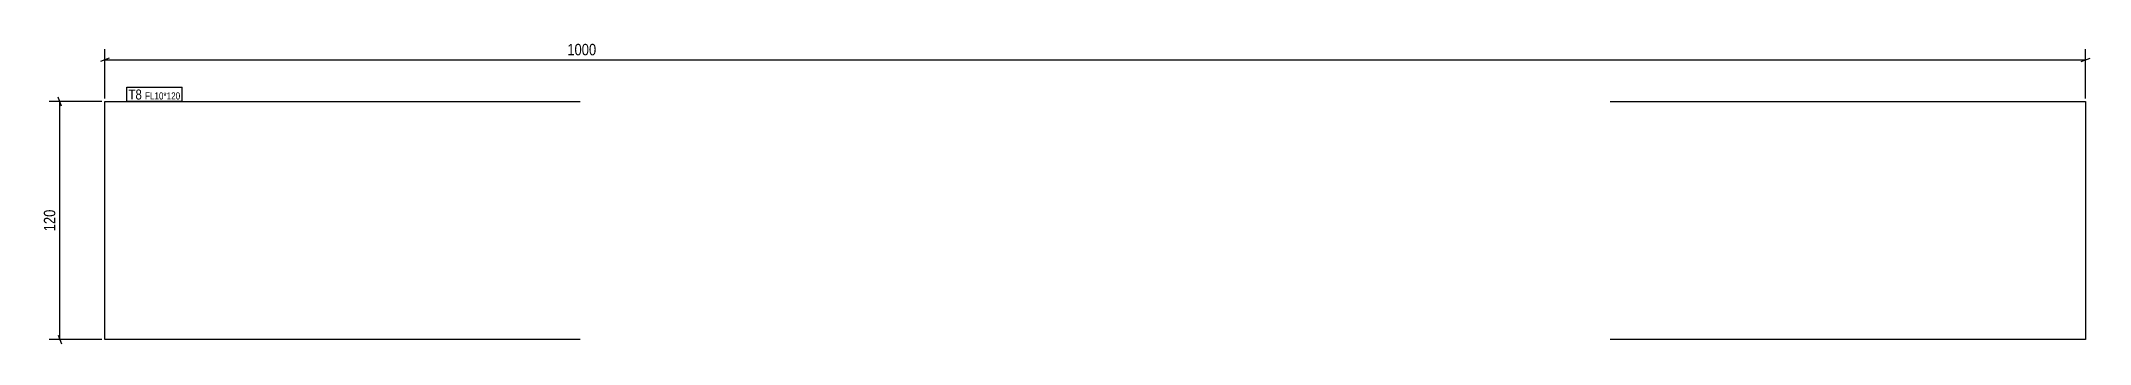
# Model space of a CAD drawing. Header units: millimetres. Extents: x 3 to 1038, y 4 to 157.
import ezdxf

# ---------------------------------------------------------------- set-up
doc = ezdxf.new("R2010")
doc.units = ezdxf.units.MM
for name, color, linetype in [('MÅLSÆTNING', 7, 'Continuous'), ('STÅL', 7, 'Continuous'), ('TEKST', 7, 'Continuous')]:
    doc.layers.add(name, color=color, linetype=linetype)
doc.styles.add('Arial Narrow', font='ARIALN.TTF', dxfattribs={"height": 0.2})

msp = doc.modelspace()

# ---------------------------------------------------------------- linework, layer by layer
at = {"layer": 'MÅLSÆTNING', "color": 7, "linetype": 'Continuous'}
for p, q in [((37.8, 148.7), (33.3, 146.9)), ((35.5, 128.3), (35.5, 153.1)), ((35.5, 147.8), (1035.5, 147.8)), ((1033.3, 146.9), (1037.8, 148.7)), ((1035.5, 128.3), (1035.5, 153.1)), ((34, 126.8), (7.5, 126.8)), ((13.7, 124.5), (11.9, 129)), ((12.8, 6.8), (12.8, 126.8)), ((34, 6.8), (7.5, 6.8)), ((11.9, 9), (13.7, 4.5))]:
    msp.add_line(p, q, dxfattribs=at)
at = {"layer": 'STÅL', "color": 2, "linetype": 'Continuous'}
for p, q in [((35.5, 126.8), (275.5, 126.8)), ((35.5, 6.8), (35.5, 126.8)), ((795.5, 126.8), (1035.5, 126.8)), ((1035.5, 126.8), (1035.5, 6.8)), ((275.5, 6.8), (35.5, 6.8)), ((1035.5, 6.8), (795.5, 6.8))]:
    msp.add_line(p, q, dxfattribs=at)

# ---------------------------------------------------------------- next in the draw order: wipeouts: each hides what was drawn before it
at = {"color": 0}
for points, layer in [([(803.3, 148.9), (803.3, 157.3), (267.8, 157.3), (267.8, 148.9)], 'MÅLSÆTNING'), ([(11.7, 73.4), (3.3, 73.4), (3.3, 60.1), (11.7, 60.1)], 'MÅLSÆTNING'), ([(54.2, 127.8), (54.2, 133.1), (47.5, 133.1), (47.5, 127.8)], 'TEKST')]:
    msp.add_wipeout(points, dxfattribs=at).dxf.layer = layer

# ---------------------------------------------------------------- next in the draw order: texts
at = {"layer": 'MÅLSÆTNING', "color": 3, "style": 'Arial Narrow'}
msp.add_text('1000', height=5.73, dxfattribs=at).set_placement((269, 150.1))
msp.add_text('120', height=5.73, rotation=90.0002, dxfattribs=at).set_placement((10.5, 61.3))

# ---------------------------------------------------------------- next in the draw order: wipeouts: each hides what was drawn before it
at = {"color": 0}
msp.add_wipeout([(54.2, 127.8), (54.2, 133.1), (47.5, 133.1), (47.5, 127.8)], dxfattribs=at).dxf.layer = 'TEKST'

# ---------------------------------------------------------------- next in the draw order: linework, layer by layer
at = {"layer": 'TEKST', "color": 7, "linetype": 'Continuous'}
msp.add_line((46.6, 126.9), (46.6, 134), dxfattribs=at)

# ---------------------------------------------------------------- next in the draw order: wipeouts: each hides what was drawn before it
at = {"color": 0}
msp.add_wipeout([(73.6, 127.8), (73.6, 131.6), (55.8, 131.6), (55.8, 127.8)], dxfattribs=at).dxf.layer = 'TEKST'

# ---------------------------------------------------------------- next in the draw order: wipeouts: each hides what was drawn before it
msp.add_wipeout([(73.6, 127.8), (73.6, 131.6), (55.8, 131.6), (55.8, 127.8)], dxfattribs=at).dxf.layer = 'TEKST'

# ---------------------------------------------------------------- next in the draw order: linework, layer by layer
at = {"layer": 'TEKST', "color": 7, "linetype": 'Continuous'}
for p, q in [((46.6, 134), (74.5, 134)), ((46.6, 126.9), (74.5, 126.9)), ((74.5, 126.9), (74.5, 134))]:
    msp.add_line(p, q, dxfattribs=at)

# ---------------------------------------------------------------- next in the draw order: texts
at = {"layer": 'TEKST', "color": 3, "style": 'Arial Narrow'}
for s, height, p in [('T8', 5.01, (47.5, 127.8)), ('FL10*120', 3.58, (55.8, 127.8))]:
    msp.add_text(s, height=height, dxfattribs=at).set_placement(p)

doc.saveas('drawing.dxf')
